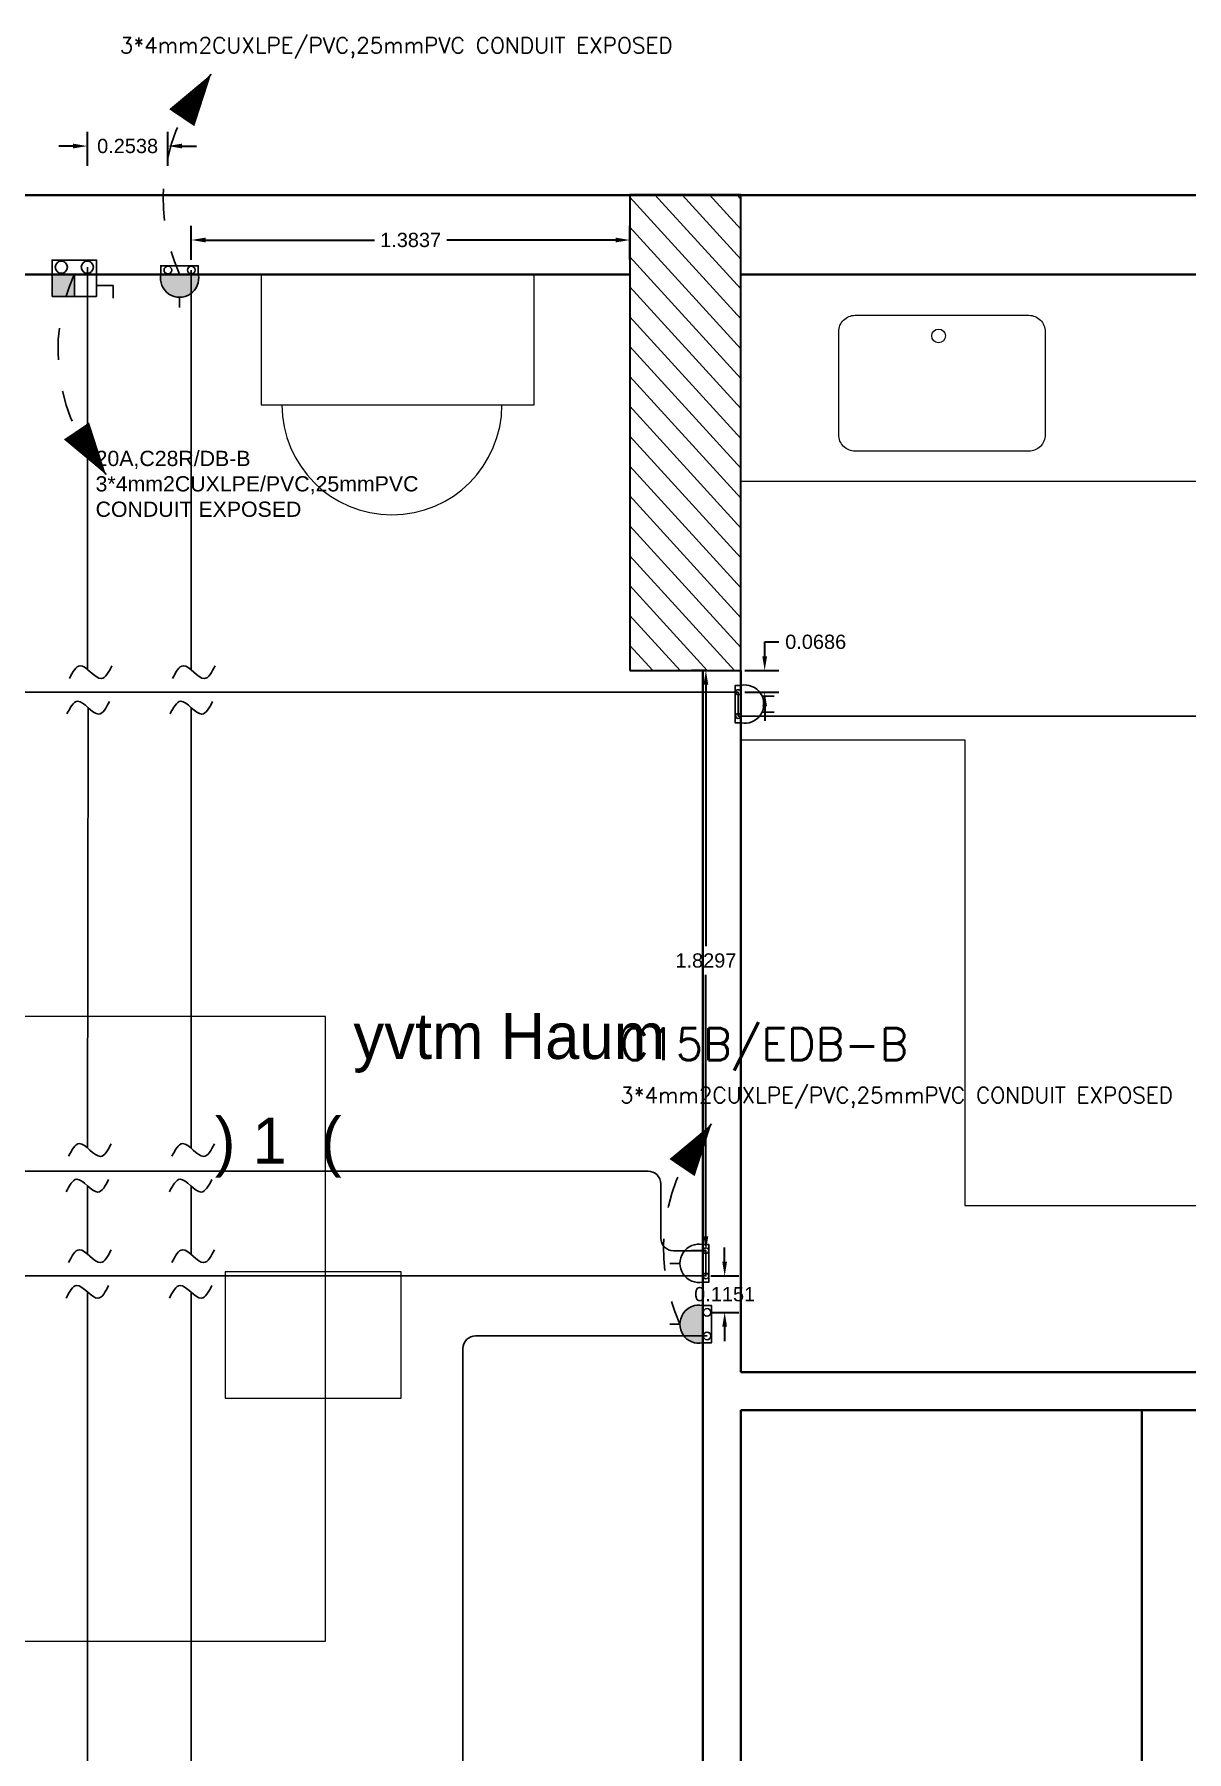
# Model space of a CAD drawing. Header units: inches. Extents: x 3955 to 4125, y 4886 to 4983.
# Drawn here: x 4026.19 to 4029.83, y 4933.56 to 4938.97 of the extents above; entities that cross this region are included whole.
import ezdxf

# ---------------------------------------------------------------- set-up
doc = ezdxf.new("R2010")
doc.units = ezdxf.units.IN
doc.header["$MEASUREMENT"] = 0
doc.linetypes.add('ACAD_ISO03W100', pattern=[30, 12, -18])
doc.linetypes.add('HIDDEN', pattern=[0.375, 0.25, -0.125])
doc.layers.get('0').update_dxf_attribs({"lineweight": 35})
doc.layers.get('Defpoints').update_dxf_attribs({"lineweight": 25})
for name, color, linetype, lineweight in [('Column(S)', 24, 'Continuous', 35), ('DIM', 6, 'Continuous', 20), ('DIM IN', 12, 'Continuous', 15), ('HA', 252, 'Continuous', 18), ('hatch col(S)', 45, 'Continuous', 15), ('Shop Drawing', 3, 'Continuous', 30), ('TEXT', 152, 'Continuous', 30), ('walls', 7, 'Continuous', 40)]:
    doc.layers.add(name, color=color, linetype=linetype, lineweight=lineweight)
for name, color, linetype in [('E-CUT', 30, 'Continuous'), ('E-LEADER', 30, 'Continuous'), ('E-POWER', 3, 'Continuous'), ('E-TEXT', 2, 'Continuous'), ('N Wiring', 255, 'Continuous')]:
    doc.layers.add(name, color=color, linetype=linetype)
doc.styles.add('ELEC', font='romans.shx')
doc.styles.add('SOSA', font='sosa.shx')
doc.styles.get("Standard").update_dxf_attribs({"font": 'arial.ttf'})
doc.dimstyles.get("Standard").update_dxf_attribs({"dimtxt": 0.18, "dimasz": 0.18, "dimexe": 0.18, "dimexo": 0.0625, "dimgap": 0.09, "dimtad": 0, "dimtih": 1, "dimtoh": 1, "dimdec": 4, "dimzin": 0, "dimdsep": 46, "dimtxsty": 'Standard', "dimcen": 0.09, "dimadec": 0, "dimazin": 0, "dimtfac": 1, "dimtdec": 4, "dimtofl": 0, "dimtmove": 0, "dimatfit": 3, "dimfxl": 1, "dimtolj": 1, "dimtzin": 0, "dimarcsym": 0})

# ---------------------------------------------------------------- blocks, each defined once
blk = doc.blocks.new('S2')
at = {"linetype": 'Continuous'}
for p, q in [((-62, 167), (-62, 260)), ((62, 167), (62, 260))]:
    blk.add_line(p, q, dxfattribs=at)
blk.add_line((-147, 0), (147, 0))
blk.add_lwpolyline([(147, 0), (-147, 0), (-147, -44), (147, -44)], close=True)
for centre in [(-93, -22), (93, -22)]:
    blk.add_circle(centre, 19.4)
blk.add_arc((0, 30), 150, 348.4616, 191.5384, dxfattribs=at)
blk = doc.blocks.new('S6')
blk.add_hatch(color=256).paths.add_polyline_path([(-147, 0), (147, 0, 1.224777)])
for p, q in [((0, 180), (0, 260)), ((-147, 0), (147, 0))]:
    blk.add_line(p, q)
blk.add_lwpolyline([(147, 0), (-147, 0), (-147, -67), (147, -67)], close=True)
for centre in [(-92, -33), (92, -33)]:
    blk.add_circle(centre, 30)
at = {"linetype": 'Continuous'}
blk.add_arc((0, 30), 150, 348.4616, 191.5384, dxfattribs=at)
blk = doc.blocks.new('S1')
for p, q in [((0, 180), (0, 260)), ((-147, 0), (147, 0))]:
    blk.add_line(p, q)
blk.add_lwpolyline([(147, 0), (-147, 0), (-147, -48), (147, -48)], close=True)
for centre in [(-99, -24), (99, -24)]:
    blk.add_circle(centre, 22.2)
at = {"linetype": 'Continuous'}
blk.add_arc((0, 30), 150, 348.4616, 191.5384, dxfattribs=at)
blk = doc.blocks.new('DC1')
blk.add_hatch(color=256).paths.add_polyline_path([(0, 175), (-175, 175), (-175, 0), (0, 0)])
for p, q in [((-175, 175), (175, 175)), ((-175, 175), (-175, 0)), ((0, 175), (0, 0)), ((175, 175), (175, 0)), ((305, 88), (305, 187)), ((-175, 0), (175, 0)), ((175, 88), (305, 88))]:
    blk.add_line(p, q)
blk.add_lwpolyline([(175, 0), (-175, 0), (-175, -112), (175, -112)], close=True)
for centre in [(-102, -56), (102, -56)]:
    blk.add_circle(centre, 47.4)
blk = doc.blocks.new('*U9')
blk.add_line((233, 512.3), (309.4, 559.6))
blk.add_lwpolyline([(309.4, 559.6, 0, 96, 0), (174.8, 461.8, 96, 96, 0)], format="xyseb")
at = {"linetype": 'HIDDEN', "ltscale": 0.2}
blk.add_arc((581.3, 44), 583, 117.8068, 184.3237, dxfattribs=at)
blk = doc.blocks.new('*D336')
at = {"layer": 'Defpoints', "color": 0}
for p in [(3541.8478, 1339.3175, 0), (3541.9317, 1339.3175), (3541.8478, 1339.2489, 0)]:
    blk.add_point(p, dxfattribs=at)
at = {"layer": 'DIM', "color": 0, "lineweight": -2, "transparency": 16777216}
for p, q in [((3541.9317, 1339.3625), (3541.9317, 1339.4075)), ((3541.9317, 1339.4075), (3541.9767, 1339.4075)), ((3541.8692, 1339.3175), (3541.9767, 1339.3175)), ((3541.8692, 1339.2489), (3541.9767, 1339.2489)), ((3541.9317, 1339.2039), (3541.9317, 1339.1589))]:
    blk.add_line(p, q, dxfattribs=at)
at = {"layer": 'DIM', "color": 0, "transparency": 16777216}
for points in [[(3541.9242, 1339.3625), (3541.9392, 1339.3625), (3541.9317, 1339.3175)], [(3541.9242, 1339.2039), (3541.9392, 1339.2039), (3541.9317, 1339.2489)]]:
    blk.add_solid(points, dxfattribs=at)
at = {"layer": 'DIM', "color": 0, "transparency": 16777216, "insert": (3542.0926, 1339.4075), "char_height": 0.045, "attachment_point": 5}
blk.add_mtext('\\A1;0.0686', dxfattribs=at)
blk = doc.blocks.new('*D337')
at = {"layer": 'Defpoints', "color": 0}
for p in [(3541.7462, 1339.3175, 0), (3541.7462, 1339.3175), (3541.7462, 1337.4878, 0)]:
    blk.add_point(p, dxfattribs=at)
at = {"layer": 'DIM', "color": 0, "lineweight": -2, "transparency": 16777216}
for p, q in [((3541.7462, 1339.3175), (3541.7012, 1339.3175)), ((3541.7462, 1339.2725), (3541.7462, 1338.4481)), ((3541.7462, 1337.5328), (3541.7462, 1338.3572)), ((3541.7462, 1337.4878), (3541.7012, 1337.4878))]:
    blk.add_line(p, q, dxfattribs=at)
at = {"layer": 'DIM', "color": 0, "transparency": 16777216}
for points in [[(3541.7387, 1339.2725), (3541.7537, 1339.2725), (3541.7462, 1339.3175)], [(3541.7387, 1337.5328), (3541.7537, 1337.5328), (3541.7462, 1337.4878)]]:
    blk.add_solid(points, dxfattribs=at)
at = {"layer": 'DIM', "color": 0, "transparency": 16777216, "insert": (3541.7462, 1338.4026), "char_height": 0.045, "attachment_point": 5}
blk.add_mtext('\\A1;1.8297', dxfattribs=at)
blk = doc.blocks.new('*D338')
at = {"layer": 'Defpoints', "color": 0}
for p in [(3541.7462, 1337.4081, 0), (3541.7462, 1337.2931, 0), (3541.8054, 1337.2931)]:
    blk.add_point(p, dxfattribs=at)
at = {"layer": 'DIM', "color": 0, "lineweight": -2, "transparency": 16777216}
for p, q in [((3541.8054, 1337.4531), (3541.8054, 1337.4981)), ((3541.7618, 1337.4081), (3541.8504, 1337.4081)), ((3541.7618, 1337.2931), (3541.8504, 1337.2931)), ((3541.8054, 1337.2481), (3541.8054, 1337.2031))]:
    blk.add_line(p, q, dxfattribs=at)
at = {"layer": 'DIM', "color": 0, "transparency": 16777216}
for points in [[(3541.7979, 1337.4531), (3541.8129, 1337.4531), (3541.8054, 1337.4081)], [(3541.7979, 1337.2481), (3541.8129, 1337.2481), (3541.8054, 1337.2931)]]:
    blk.add_solid(points, dxfattribs=at)
at = {"layer": 'DIM', "color": 0, "transparency": 16777216, "insert": (3541.8054, 1337.3506), "char_height": 0.045, "attachment_point": 5}
blk.add_mtext('\\A1;0.1151', dxfattribs=at)
blk = doc.blocks.new('*D339')
at = {"layer": 'Defpoints', "color": 0}
for p in [(3541.5065, 1340.6747), (3540.1228, 1340.5799, 0), (3541.5065, 1340.5799, 0)]:
    blk.add_point(p, dxfattribs=at)
at = {"layer": 'DIM', "color": 0, "lineweight": -2, "transparency": 16777216}
for p, q in [((3540.1228, 1340.6122), (3540.1228, 1340.7197)), ((3541.5065, 1340.6122), (3541.5065, 1340.7197)), ((3540.1678, 1340.6747), (3540.7009, 1340.6747)), ((3541.4615, 1340.6747), (3540.9285, 1340.6747))]:
    blk.add_line(p, q, dxfattribs=at)
at = {"layer": 'DIM', "color": 0, "transparency": 16777216}
for points in [[(3540.1678, 1340.6822), (3540.1678, 1340.6672), (3540.1228, 1340.6747)], [(3541.4615, 1340.6822), (3541.4615, 1340.6672), (3541.5065, 1340.6747)]]:
    blk.add_solid(points, dxfattribs=at)
at = {"layer": 'DIM', "color": 0, "transparency": 16777216, "insert": (3540.8147, 1340.6747), "char_height": 0.045, "attachment_point": 5}
blk.add_mtext('\\A1;1.3837', dxfattribs=at)
blk = doc.blocks.new('*D340')
at = {"layer": 'Defpoints', "color": 0}
for p in [(3539.795, 1340.971), (3539.795, 1340.5799, 0), (3540.0489, 1340.5799, 0)]:
    blk.add_point(p, dxfattribs=at)
at = {"layer": 'DIM', "color": 0, "lineweight": -2, "transparency": 16777216}
for p, q in [((3539.795, 1340.9085), (3539.795, 1341.016)), ((3540.0489, 1340.9085), (3540.0489, 1341.016)), ((3539.75, 1340.971), (3539.705, 1340.971)), ((3540.0939, 1340.971), (3540.1389, 1340.971))]:
    blk.add_line(p, q, dxfattribs=at)
at = {"layer": 'DIM', "color": 0, "transparency": 16777216}
for points in [[(3539.75, 1340.9785), (3539.75, 1340.9635), (3539.795, 1340.971)], [(3540.0939, 1340.9785), (3540.0939, 1340.9635), (3540.0489, 1340.971)]]:
    blk.add_solid(points, dxfattribs=at)
at = {"layer": 'DIM', "color": 0, "transparency": 16777216, "insert": (3539.9219, 1340.971), "char_height": 0.045, "attachment_point": 5}
blk.add_mtext('\\A1;0.2538', dxfattribs=at)
blk = doc.blocks.new('A$C606D7A20')
at = {"layer": 'hatch col(S)', "ltscale": 2.5}
h = blk.add_hatch(dxfattribs=at)
h.set_pattern_fill('ANSI31', color=256, scale=0.02, angle=-272.6316)
h.set_pattern_definition([(132.3684, (-147.045845, 298.166544), (-0.046915522, -0.042792333), [])])
h.paths.add_polyline_path([(13.97743, 0.001), (13.62743, 0.001), (13.62743, -1.499), (13.97743, -1.499)])
at = {"layer": 'Column(S)', "ltscale": 2.5}
blk.add_lwpolyline([(13.62743, -1.499), (13.97743, -1.499), (13.97743, 0.001), (13.62743, 0.001)], close=True, dxfattribs=at)
blk.add_lwpolyline([(13.62743, -1.499), (13.97743, -1.499), (13.97743, 0.001), (13.62743, 0.001)], close=True, dxfattribs=at)
at = {"layer": 'DIM IN', "ltscale": 2.5}
for p, q in [((13.97745, -1.71783), (14.68439, -1.71783)), ((13.97745, -3.71112), (13.97745, -1.71783)), ((14.68439, -1.71783), (14.68439, -3.18607)), ((14.68439, -3.18607), (16.57768, -3.18607)), ((16.57768, -3.71112), (13.97745, -3.71112))]:
    blk.add_line(p, q, dxfattribs=at)
for points in [[(13.32489, -0.25), (12.46434, -0.25), (12.46434, -0.66135), (13.32489, -0.66135)], [(16.82743, -0.25), (13.97743, -0.25), (13.97743, -0.90258), (16.82743, -0.90258)]]:
    blk.add_lwpolyline(points, close=True, dxfattribs=at)
blk.add_lwpolyline([(14.88596, -0.80748), (14.33782, -0.80748, -0.4142136), (14.28619, -0.75585), (14.28619, -0.4309, -0.4142136), (14.33782, -0.37926), (14.88596, -0.37926, -0.4142136), (14.9376, -0.4309), (14.9376, -0.75585, -0.4142136)], format="xyb", close=True, dxfattribs=at)
at = {"layer": 'DIM IN', "ltscale": 2.5, "elevation": 0}
for points in [[(12.66705, -2.59022), (11.66607, -2.59022), (11.66607, -4.55988), (12.66705, -4.55988)], [(12.90529, -3.39528), (12.35055, -3.39528), (12.35055, -3.79318), (12.90529, -3.79318)]]:
    blk.add_lwpolyline(points, close=True, dxfattribs=at)
at = {"layer": 'DIM IN', "ltscale": 2.5}
blk.add_circle((14.60114, -0.44405, 0), 0.02154, dxfattribs=at)
blk.add_arc((12.87658, -0.66135), 0.34705, 180, 0, dxfattribs=at)
at = {"layer": 'E-CUT'}
for points in [[(11.99322, -1.48444, 0), (11.95956, -1.52441, 0), (11.89285, -1.48393, 0), (11.8592, -1.5239, 0)], [(12.31864, -1.48444), (12.28498, -1.52441), (12.21827, -1.48393), (12.18461, -1.5239)], [(11.98532, -1.59677, 0), (11.95166, -1.63675, 0), (11.88496, -1.59626, 0), (11.8513, -1.63624, 0)], [(12.31074, -1.59677), (12.27708, -1.63675), (12.21037, -1.59626), (12.17671, -1.63624)], [(11.99081, -2.99153), (11.95715, -3.0315), (11.89044, -2.99102), (11.85679, -3.03099)], [(12.31663, -2.99153), (12.28297, -3.0315), (12.21627, -2.99102), (12.18261, -3.03099)], [(11.98291, -3.10386), (11.94925, -3.14384), (11.88255, -3.10335), (11.84889, -3.14333)], [(12.30873, -3.10386), (12.27507, -3.14384), (12.20837, -3.10335), (12.17471, -3.14333)], [(11.99081, -3.32625), (11.95715, -3.36623), (11.89044, -3.32574), (11.85679, -3.36572)], [(12.31663, -3.32625), (12.28297, -3.36623), (12.21627, -3.32574), (12.18261, -3.36572)], [(11.98291, -3.43859), (11.94925, -3.47856), (11.88255, -3.43808), (11.84889, -3.47805)], [(12.30873, -3.43859), (12.27507, -3.47856), (12.20837, -3.43808), (12.17471, -3.47805)]]:
    blk.add_spline(points, degree=3, dxfattribs=at)
at = {"layer": 'HA', "linetype": 'ACAD_ISO03W100'}
blk.add_lwpolyline([(10.58891, -16.28534), (0, -15.79874), (0, 0), (31.54099, 0)], dxfattribs=at)
at = {"layer": 'N Wiring'}
for points in [[(18.37119, -0.24124), (18.37119, -3.59653, -0.4142136), (18.33119, -3.63653), (17.36515, -3.63653, 0.4142136), (17.32515, -3.67653), (17.32515, -3.72074), (17.2455, -3.72074), (17.2455, -1.68265, 0.4142136), (17.2055, -1.64265), (13.96869, -1.64265)], [(13.96869, -1.56756), (10.65409, -1.56756, 0.4142136), (10.61409, -1.60756), (10.61409, -2.96274, -0.4142136), (10.57409, -3.00274), (10.35869, -3.00274), (10.35869, -3.07783), (13.68479, -3.07783, -0.4142136), (13.72479, -3.11783), (13.72479, -3.28869, 0.4142136), (13.76479, -3.32869), (13.86707, -3.32869), (13.86707, -3.40833), (10.9249, -3.40833, 0.4142136), (10.8849, -3.44833), (10.8849, -6.89169)]]:
    blk.add_lwpolyline(points, format="xyb", dxfattribs=at)
blk.add_lwpolyline([(13.96869, -1.64265), (13.96869, -1.56756)], dxfattribs=at)
at = {"layer": 'Shop Drawing'}
for points in [[(11.9159, -1.49532), (11.9159, -0.22754)], [(11.9159, -3.0044), (11.91831, -1.61651)], [(11.9159, -3.33913), (11.9159, -3.1236)]]:
    blk.add_lwpolyline(points, dxfattribs=at)
at = {"layer": 'Shop Drawing', "color": 6}
for points in [[(12.24373, -1.49731), (12.24373, -0.23658)], [(12.24373, -3.00611), (12.24373, -1.61651)], [(12.24373, -3.34083), (12.24373, -3.12536)]]:
    blk.add_lwpolyline(points, dxfattribs=at)
at = {"layer": 'Shop Drawing'}
blk.add_lwpolyline([(11.9559, -8.38228, -0.4142136), (11.9159, -8.34228), (11.9159, -3.45832)], format="xyb", dxfattribs=at)
at = {"layer": 'Shop Drawing', "color": 6}
for points in [[(20.48283, -7.26952), (12.28373, -7.26952, -0.4142136), (12.24373, -7.22952), (12.24373, -3.46009)], [(20.48283, -7.24852), (13.14053, -7.24852, -0.4142136), (13.10053, -7.20852), (13.10053, -3.63738, -0.4142136), (13.14053, -3.59738), (13.87087, -3.59738)]]:
    blk.add_lwpolyline(points, format="xyb", dxfattribs=at)
at = {"layer": 'walls', "ltscale": 2.5}
for p, q in [((0, 0), (46.78387, -0.00063)), ((10.59781, -0.25), (13.62743, -0.25)), ((13.97743, -0.25), (16.82743, -0.25)), ((13.85745, -3.71112), (13.85745, -1.499)), ((13.97745, -3.71112), (13.97745, -1.499)), ((13.85745, -3.71112), (13.85745, -5.50207)), ((20.39771, -3.71112), (13.97745, -3.71112)), ((13.97745, -3.83112), (13.97745, -5.50207)), ((13.97745, -3.83112), (16.77743, -3.83112)), ((15.24244, -5.03112), (15.24244, -3.83112))]:
    blk.add_line(p, q, dxfattribs=at)
at = {"layer": 'E-LEADER', "yscale": 0.001, "zscale": 0.001}
for p, xscale, rotation in [((12.20673, -0.25), 0.001, 19.94119348227059), ((11.87474, -0.25), -0.001, 160.0588065177293), ((13.78504, -3.56038), 0.001, 19.94119348227059)]:
    blk.add_blockref('*U9', p, dxfattribs=dict(at, xscale=xscale, rotation=rotation))
at = {"layer": 'E-POWER', "yscale": 0.0004022874689625001, "zscale": 0.0004022874689625001}
for name, p, xscale, rotation in [('DC1', (11.87474, -0.25), -0.0004022874689625001, 180), ('S6', (12.20673, -0.25), 0.0004022874689625001, 180), ('S2', (13.97745, -1.6051), -0.0004022874689625001, 270), ('S1', (13.85745, -3.36851), 0.0004022874689625001, 89.9999999997509), ('S6', (13.85745, -3.56038), 0.0004022874689625001, 90)]:
    blk.add_blockref(name, p, dxfattribs=dict(at, xscale=xscale, rotation=rotation))
at = {"layer": 'E-TEXT', "style": 'ELEC'}
for s, height, p in [('3*4mm2CUXLPE/PVC,25mmPVC CONDUIT EXPOSED', 0.05, (12.01808, 0.44724, 0)), ('C15B/EDB-B', 0.1, (13.59638, -2.72733, 0)), ('3*4mm2CUXLPE/PVC,25mmPVC CONDUIT EXPOSED', 0.05, (13.59638, -2.86315, 0))]:
    blk.add_text(s, height=height, dxfattribs=at).set_placement(p)
at = {"layer": 'E-TEXT', "insert": (11.94181, -1.01533, 0), "char_height": 0.0480602, "attachment_point": 7}
blk.add_mtext_dynamic_manual_height_columns('20A,C28R/DB-B\\P3*4mm2CUXLPE/PVC,25mmPVC CONDUIT EXPOSED', width=0.8333528, gutter_width=12.5, heights=[0.22794], dxfattribs=at)
at = {"layer": 'TEXT', "linetype": 'Continuous', "ltscale": 0.09, "style": 'SOSA'}
for s, p in [('yvtm Haum', (12.75504, -2.72408, 0)), (') 1  (', (12.31809, -3.05411, 0))]:
    blk.add_text(s, height=0.145417, dxfattribs=at).set_placement(p)
at = {"layer": 'DIM'}
for base, p1, p2, picture, middle in [((11.9159, 0.15447, 0), (12.16974, -0.23658), (11.9159, -0.23658), '*D340', (12.04282, 0.15447, 0)), ((13.62743, -0.14173, 0), (12.24373, -0.23658), (13.62743, -0.23658), '*D339', (12.93558, -0.14173, 0))]:
    dim = blk.add_linear_dim(base=base, p1=p1, p2=p2, dimstyle='Standard', dxfattribs=at)
    dim.commit()
    dim.dimension.update_dxf_attribs({"geometry": picture, "text_midpoint": middle, "insert": (-3527.87912, -1340.81648)})
for base, p1, p2, picture, middle in [((14.05263, -1.499, 0), (13.96869, -1.56756), (13.96869, -1.499), '*D336', (14.21352, -1.409, 0)), ((13.86707, -1.499, 0), (13.86707, -3.32869), (13.86707, -1.499), '*D337', (13.86707, -2.41385, 0)), ((13.92633, -3.52339, 0), (13.86707, -3.40833), (13.86707, -3.52339), '*D338', (13.92633, -3.46586, 0))]:
    dim = blk.add_linear_dim(base=base, p1=p1, p2=p2, angle=90, dimstyle='Standard', dxfattribs=at)
    dim.commit()
    dim.dimension.update_dxf_attribs({"geometry": picture, "text_midpoint": middle, "insert": (-3527.87912, -1340.81648)})

msp = doc.modelspace()

# ---------------------------------------------------------------- block references
msp.add_blockref('A$C606D7A20', (4014.4456, 4938.4649))

doc.saveas('drawing.dxf')
